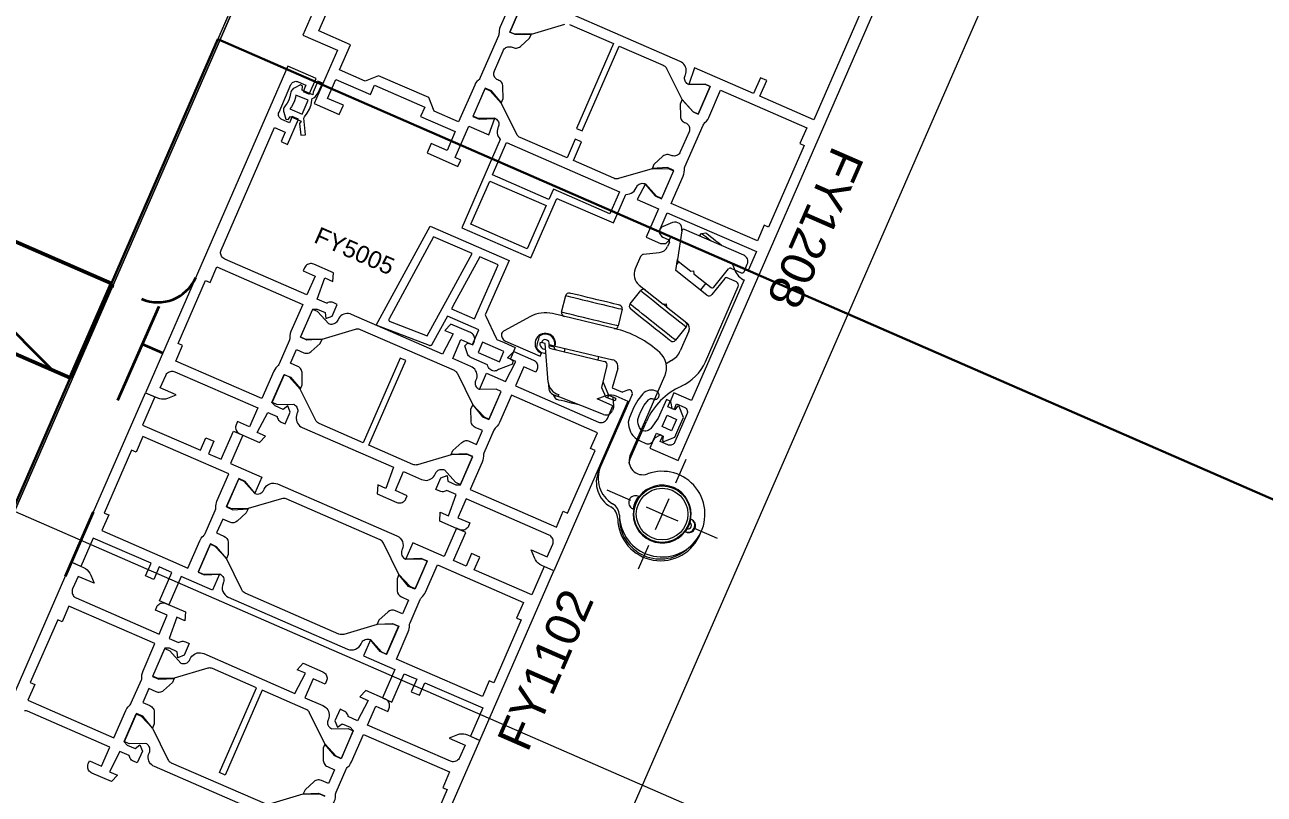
# Model space of a CAD drawing. Header units: millimetres. Extents: x -37281 to 954596, y -59787 to 956680.
# Drawn here: x 4293.9 to 4474.8, y -17724.1 to -17611.8 of the extents above; entities that cross this region are included whole.
import ezdxf

# ---------------------------------------------------------------- set-up
doc = ezdxf.new("R2010")
doc.units = ezdxf.units.MM
doc.header["$MEASUREMENT"] = 0
doc.linetypes.add('Dot & Dashed', pattern=[670.277762, 352.777767, -176.388884, 0, -141.111112])
for name, color, linetype, lineweight in [('0_Pen_No__2', 8, 'Continuous', 15), ('0_Pen_No__6', 7, 'Continuous', 35), ('0_Pen_No__7', 7, 'Continuous', 35), ('0_Pen_No__9', 7, 'Continuous', 13), ('New_A-20-M_Roof_Pen_No__93', 8, 'Continuous', 13), ('New_A-25-M_Curtain_Wall_Pen_No__90', 8, 'Continuous', 20), ('New_A-25-M_Wall_Ext_Pen_No__87', 8, 'Continuous', 20), ('New_A-25-M_Wall_Int_Pen_No__155', 5, 'Continuous', 35), ('New_ArchiCAD Windows_Pen_No__1', 7, 'Continuous', 13), ('New_ArchiCAD Windows_Pen_No__3', 7, 'Continuous', 18)]:
    doc.layers.add(name, color=color, linetype=linetype, lineweight=lineweight)
for name, color, linetype, lineweight, true_color in [('0_Pen_No__40', 7, 'Continuous', 35, 0x2a2a2a), ('New_A-25-M_Curtain_Wall_Pen_No__69', 7, 'Continuous', 20, 0x606060), ('New_A-25-M_Wall_Int_Pen_No__27', 7, 'Continuous', 50, 0x2a2a2a), ('New_ArchiCAD Windows_Pen_No__23', 7, 'Continuous', 30, 0x2a2a2a)]:
    doc.layers.add(name, color=color, linetype=linetype, lineweight=lineweight, true_color=true_color)
for name, color, linetype in [('New_A-20-M_Roof', 7, 'Continuous'), ('New_A-25-M_Curtain_Wall', 7, 'Continuous'), ('New_A-25-M_Wall_Ext', 7, 'Continuous'), ('New_A-25-M_Wall_Int', 7, 'Continuous'), ('New_ArchiCAD Windows', 7, 'Continuous')]:
    doc.layers.add(name, color=color, linetype=linetype)
doc.styles.add('GENERATED_STYLE_3', font='')
doc.styles.get('GENERATED_STYLE_3').set_extended_font_data('Arial')

# ---------------------------------------------------------------- blocks, each defined once
blk = doc.blocks.new('Wall_2_3', base_point=(10092.6, -4631.3))
at = {"layer": 'New_A-25-M_Wall_Ext_Pen_No__87', "linetype": 'Continuous', "flags": 128}
for points in [[(10000.93, -4591.33), (2142.47, -22613.27)], [(2234.14, -22653.24), (10092.6, -4631.3)]]:
    blk.add_lwpolyline(points, dxfattribs=at)
blk = doc.blocks.new('Wall_4_3', base_point=(9982.59, -4632.6))
at = {"layer": 'New_A-25-M_Wall_Ext_Pen_No__87', "linetype": 'Continuous', "flags": 128}
blk.add_lwpolyline([(2142.18, -22613.14), (4865.77, -16367.08)], dxfattribs=at)
blk = doc.blocks.new('Triple Window 19[12]_3')
at = {"layer": 'New_ArchiCAD Windows_Pen_No__1', "linetype": 'Continuous'}
blk.add_line((4466.26, -17758.64), (4292.56, -17682.89), dxfattribs=at)
blk = doc.blocks.new('Triple Window 19[13]_3')
at = {"layer": 'New_ArchiCAD Windows_Pen_No__1', "linetype": 'Continuous'}
blk.add_line((4466.26, -17758.64), (4292.56, -17682.89), dxfattribs=at)
at = {"layer": 'New_ArchiCAD Windows_Pen_No__23', "linetype": 'Continuous'}
for p, q in [((4322.08, -17613.94), (4292.1, -17682.69)), ((4496.24, -17689.89), (4322.08, -17613.94))]:
    blk.add_line(p, q, dxfattribs=at)
at = {"layer": 'New_ArchiCAD Windows_Pen_No__3', "linetype": 'Continuous'}
blk.add_line((4436.99, -17350.41), (4322.08, -17613.94), dxfattribs=at)
blk = doc.blocks.new('Wall_139_3', base_point=(10165.92, -4712.54))
at = {"layer": 'New_ArchiCAD Windows', "color": 251, "linetype": 'Continuous', "lineweight": 20, "true_color": 0x606060}
for name in ['Triple Window 19[13]_3', 'Triple Window 19[12]_3']:
    blk.add_blockref(name, (0, 0), dxfattribs=at)
blk = doc.blocks.new('Wall_146_3', base_point=(4306.54, -17649.59))
at = {"layer": 'New_A-25-M_Wall_Int_Pen_No__155', "linetype": 'Continuous'}
h = blk.add_hatch(dxfattribs=at)
h.set_pattern_fill('Grid_5x5_Diagonal_0003', color=256, style=0, pattern_type=2)
h.set_pattern_definition([(45, (0, 0), (-35.35534, 35.35534), []), (135, (0, 0), (35.35534, 35.35534), [])])
h.paths.add_polyline_path([(4306.54, -17649.59), (4129.91, -17572.57), (4137.66, -17592.31), (4300.54, -17663.34)])
at = {"layer": 'New_A-25-M_Wall_Int_Pen_No__27', "linetype": 'Continuous', "flags": 128}
for points in [[(4306.54, -17649.59), (4129.91, -17572.57)], [(4137.66, -17592.31), (4300.54, -17663.34)], [(4300.54, -17663.34), (4306.54, -17649.59)]]:
    blk.add_lwpolyline(points, dxfattribs=at)
blk = doc.blocks.new('Morph_1_3')
at = {"layer": 'New_A-20-M_Roof_Pen_No__93', "linetype": 'Continuous', "flags": 128}
blk.add_lwpolyline([(2064.53, -22792.01), (10012.82, -4564.06)], dxfattribs=at)
blk = doc.blocks.new('Beam_4_3', base_point=(10000.93, -4591.33))
at = {"layer": 'New_A-25-M_Curtain_Wall_Pen_No__69', "linetype": 'Dot & Dashed'}
blk.add_line((10000.93, -4591.33), (2142.47, -22613.27), dxfattribs=at)
at = {"layer": 'New_A-25-M_Curtain_Wall_Pen_No__90', "linetype": 'Continuous'}
blk.add_line((10000.93, -4591.33), (2142.47, -22613.27), dxfattribs=at)

msp = doc.modelspace()

# ---------------------------------------------------------------- linework, layer by layer
at = {"layer": '0_Pen_No__2', "linetype": 'Continuous', "flags": 128}
for points in [[(4343.67, -17592.27), (4334.48, -17613.35), (4339.52, -17615.55), (4336.12, -17623.34), (4339.79, -17624.94), (4340.39, -17623.57), (4338.1, -17622.57)], [(4365.02, -17608.12), (4363.28, -17612.11), (4363.18, -17612.4), (4363.12, -17612.7), (4363.11, -17613), (4363.1, -17613.15), (4363.08, -17613.3), (4363.03, -17613.44), (4360.36, -17619.54), (4360.29, -17619.68), (4360.21, -17619.8), (4360.1, -17619.9), (4359.88, -17620.12), (4359.7, -17620.36), (4359.56, -17620.63), (4357.22, -17626), (4353.65, -17624.44), (4352.87, -17622.46), (4345.54, -17619.27), (4343.56, -17620.04), (4339.81, -17618.4), (4341.41, -17614.74), (4336.82, -17612.74), (4343.02, -17598.53)], [(4387.66, -17639.27), (4400.67, -17644.94), (4399.47, -17647.69), (4397.16, -17646.68), (4397.63, -17647.89), (4398.05, -17648.54), (4398.69, -17648.99), (4398.87, -17649.07), (4391.2, -17666.67), (4388.63, -17665.55), (4388.24, -17666.46), (4388.19, -17666.6), (4388.16, -17666.75), (4388.15, -17666.9), (4388.17, -17667.05), (4388.33, -17667.83), (4388.71, -17667.87), (4389.03, -17667.14), (4390.13, -17667.62), (4390.24, -17667.68), (4390.34, -17667.75), (4390.43, -17667.84), (4390.5, -17667.95), (4390.55, -17668.06), (4390.59, -17668.18), (4390.61, -17668.3), (4390.61, -17668.43), (4390.58, -17668.55), (4390.54, -17668.67), (4388.78, -17672.7), (4388.72, -17672.82), (4388.65, -17672.92), (4388.56, -17673), (4388.46, -17673.07), (4388.34, -17673.13), (4388.22, -17673.17), (4388.1, -17673.18), (4387.97, -17673.18), (4387.85, -17673.16), (4387.73, -17673.12), (4386.63, -17672.64), (4386.95, -17671.91), (4386.66, -17671.65), (4385.99, -17672.07), (4385.86, -17672.16), (4385.75, -17672.27), (4385.66, -17672.39), (4385.59, -17672.52), (4385.11, -17673.61), (4389.24, -17675.41), (4420.82, -17603)], [(4418.32, -17604.47), (4409.07, -17625.69), (4401.18, -17622.26), (4402.18, -17619.96), (4401.26, -17619.56), (4400.27, -17621.86), (4391.65, -17618.1), (4390.79, -17620.56), (4393.21, -17620.52), (4393.94, -17620.84), (4392.18, -17624.88), (4391.45, -17624.56), (4389.83, -17622.76), (4389.55, -17623.4), (4389.58, -17625.18), (4389.6, -17625.34), (4389.64, -17625.5), (4389.71, -17625.64), (4389.8, -17625.78), (4389.91, -17625.9), (4390.04, -17626), (4390.18, -17626.08), (4390.32, -17626.14), (4390.46, -17626.21), (4390.59, -17626.31), (4390.7, -17626.42), (4390.79, -17626.55), (4390.86, -17626.69), (4390.9, -17626.84), (4390.92, -17627), (4390.92, -17627.15), (4390.89, -17627.31), (4390.84, -17627.46), (4389.56, -17630.39), (4389.49, -17630.53), (4389.39, -17630.65), (4389.28, -17630.76), (4389.15, -17630.85), (4389.01, -17630.92), (4388.86, -17630.97), (4388.71, -17630.99), (4388.55, -17630.98), (4388.39, -17630.96), (4388.25, -17630.91), (4388.1, -17630.84), (4387.95, -17630.79), (4387.79, -17630.76), (4387.62, -17630.76), (4387.46, -17630.79), (4387.31, -17630.84), (4387.16, -17630.92), (4387.03, -17631.02), (4385.72, -17632.2), (4385.44, -17632.84), (4387.85, -17632.81), (4388.59, -17633.13), (4386.83, -17637.16), (4386.09, -17636.84), (4384.48, -17635.04), (4383.26, -17637.35), (4386.37, -17638.71), (4384.57, -17642.83), (4386.68, -17643.75), (4387.45, -17643.77), (4388, -17643.23), (4388.2, -17642.78), (4386.46, -17642.02), (4387.66, -17639.27)], [(4344.94, -17620.64), (4352.27, -17623.84), (4351.67, -17625.21), (4356.71, -17627.41), (4355.52, -17630.16), (4353.22, -17629.16), (4352.62, -17630.54), (4357.12, -17632.5), (4357.52, -17631.58), (4356.69, -17631.22), (4358.69, -17626.64), (4361.62, -17627.91), (4362.48, -17625.45), (4360.06, -17625.49), (4359.33, -17625.17), (4361.09, -17621.14), (4361.82, -17621.46), (4363.44, -17623.25), (4363.72, -17622.61), (4363.69, -17620.84), (4363.67, -17620.68), (4363.63, -17620.52), (4363.57, -17620.37), (4363.47, -17620.23), (4363.36, -17620.11), (4363.23, -17620.01), (4363.09, -17619.94), (4362.95, -17619.87), (4362.81, -17619.8), (4362.68, -17619.71), (4362.57, -17619.59), (4362.48, -17619.46), (4362.42, -17619.32), (4362.37, -17619.17), (4362.35, -17619.02), (4362.35, -17618.86), (4362.38, -17618.71), (4362.43, -17618.56), (4363.71, -17615.62), (4363.78, -17615.49), (4363.88, -17615.36), (4363.99, -17615.25), (4364.12, -17615.16), (4364.26, -17615.09), (4364.41, -17615.05), (4364.57, -17615.03), (4364.72, -17615.03), (4364.88, -17615.06), (4365.03, -17615.11), (4365.17, -17615.17), (4365.32, -17615.22), (4365.48, -17615.25), (4365.65, -17615.25), (4365.81, -17615.22), (4365.96, -17615.17), (4366.11, -17615.1), (4366.24, -17615), (4367.55, -17613.81), (4367.83, -17613.17), (4365.42, -17613.21), (4364.68, -17612.89), (4366.44, -17608.85)], [(4366.44, -17608.85), (4364.68, -17612.89), (4365.42, -17613.21), (4367.83, -17613.19), (4372.71, -17611.73)], [(4373.39, -17611.77), (4379.82, -17614.58), (4374.42, -17626.95), (4375.25, -17627.31), (4380.65, -17614.94), (4387.08, -17617.74), (4387.2, -17617.81), (4387.31, -17617.89), (4387.41, -17617.98), (4387.5, -17618.09), (4387.57, -17618.21), (4389.83, -17622.78), (4391.45, -17624.56), (4392.18, -17624.88), (4393.94, -17620.84), (4393.21, -17620.52), (4390.79, -17620.56), (4390.65, -17620.49), (4390.53, -17620.39), (4390.42, -17620.28), (4390.33, -17620.15), (4390.26, -17620.01), (4390.22, -17619.86), (4390.19, -17619.7), (4390.2, -17619.55), (4390.23, -17619.39), (4390.28, -17619.25), (4390.32, -17619.15), (4390.39, -17618.93), (4390.43, -17618.7), (4390.44, -17618.46), (4390.41, -17618.23), (4390.34, -17618.01), (4390.23, -17617.79), (4390.1, -17617.6), (4389.94, -17617.43), (4389.75, -17617.29), (4389.54, -17617.18), (4372.12, -17609.58)], [(4338.1, -17622.57), (4339.3, -17619.82), (4344.34, -17622.02), (4344.94, -17620.64)], [(4379.81, -17640.75), (4381.63, -17636.58), (4381.91, -17636.54), (4382.17, -17636.49), (4382.41, -17636.4), (4382.64, -17636.26), (4382.83, -17636.09), (4383, -17635.88), (4383.12, -17635.65), (4383.16, -17635.56), (4383.24, -17635.42), (4383.33, -17635.3), (4383.44, -17635.19), (4383.57, -17635.1), (4383.71, -17635.03), (4383.86, -17634.98), (4384.02, -17634.96), (4384.18, -17634.97), (4384.33, -17634.99), (4384.48, -17635.04), (4384.46, -17635.09), (4385.89, -17636.81), (4386.81, -17637.21), (4388.61, -17633.08), (4387.69, -17632.68), (4385.46, -17632.8), (4385.44, -17632.84), (4380.56, -17634.28), (4380.43, -17634.31), (4380.29, -17634.32), (4380.15, -17634.31), (4380.01, -17634.29), (4379.88, -17634.24), (4373.96, -17631.66), (4375.15, -17628.91), (4374.24, -17628.51), (4373.04, -17631.26), (4366.2, -17628.27), (4366.07, -17628.21), (4365.96, -17628.13), (4365.86, -17628.03), (4365.77, -17627.92), (4365.7, -17627.8), (4363.44, -17623.25), (4363.46, -17623.21), (4362.02, -17621.49), (4361.11, -17621.09), (4359.31, -17625.22), (4360.23, -17625.61), (4362.46, -17625.5), (4362.48, -17625.45), (4362.62, -17625.53), (4362.74, -17625.62), (4362.85, -17625.73), (4362.94, -17625.86), (4363.01, -17626), (4363.06, -17626.15), (4363.08, -17626.31), (4363.07, -17626.47), (4363.05, -17626.62), (4363, -17626.77), (4362.96, -17626.86), (4362.87, -17627.11), (4362.83, -17627.37), (4362.84, -17627.63), (4362.89, -17627.88), (4362.99, -17628.13), (4363.12, -17628.35), (4363.3, -17628.58), (4357.68, -17641.47), (4367.76, -17645.86), (4371.56, -17637.16)], [(4370.4, -17637.31), (4362.15, -17633.71), (4364.19, -17629.03), (4380.69, -17636.23), (4379.29, -17639.44), (4371.04, -17635.84)], [(4371.04, -17635.84), (4370.4, -17637.31)], [(4371.56, -17637.16), (4379.81, -17640.75)], [(4389.34, -17670.67), (4390.01, -17669.14), (4389.39, -17667.54), (4389.16, -17667.51), (4388.76, -17668), (4387.75, -17667.56)], [(4350.29, -17706.98), (4351.11, -17707.33), (4350.31, -17709.16), (4351.5, -17709.68), (4352.3, -17707.85), (4360.73, -17711.53), (4358.93, -17715.65), (4360.3, -17716.25), (4371.1, -17691.5), (4369.72, -17690.9), (4367.92, -17695.03), (4359.49, -17691.35), (4360.29, -17689.52), (4359.1, -17689), (4358.3, -17690.83), (4356.46, -17690.03), (4358.26, -17685.91), (4356.89, -17685.31), (4355.09, -17689.43), (4350.51, -17687.43), (4349.49, -17689.77), (4351.72, -17689.65)], [(4279.94, -17737.94), (4300.72, -17690.27), (4302.46, -17691.03), (4302.74, -17691.18), (4302.99, -17691.37), (4303.21, -17691.59), (4303.39, -17691.85), (4303.52, -17692.13), (4304, -17693.33), (4301.68, -17692.33), (4300.88, -17694.16), (4300.83, -17694.31), (4300.8, -17694.46), (4300.8, -17694.62), (4300.82, -17694.77), (4300.87, -17694.92), (4300.94, -17695.06), (4301.03, -17695.19), (4301.14, -17695.31), (4301.26, -17695.4), (4301.4, -17695.47), (4313.5, -17700.75), (4314.7, -17698), (4312.96, -17697.24), (4313.16, -17696.78), (4313.23, -17696.64), (4313.32, -17696.52), (4313.44, -17696.41), (4313.57, -17696.32), (4313.71, -17696.25), (4313.86, -17696.21), (4314.01, -17696.18), (4314.17, -17696.19), (4314.32, -17696.21), (4314.47, -17696.27), (4317.36, -17697.52), (4317.28, -17698.8), (4316.08, -17698.28), (4314.97, -17701.39), (4316.33, -17701.98), (4316.42, -17701.94), (4316.56, -17701.87), (4316.72, -17701.82), (4316.87, -17701.8), (4317.03, -17701.8), (4317.18, -17701.83), (4317.33, -17701.88), (4317.91, -17702.13), (4317.18, -17703.83), (4316.25, -17704.19), (4316.16, -17703.33), (4315, -17702.82), (4314.35, -17702.81), (4312.55, -17706.94), (4313.46, -17707.34), (4315.7, -17707.22), (4315.44, -17707.81), (4314.12, -17709), (4313.99, -17709.1), (4313.85, -17709.18), (4313.69, -17709.23), (4313.53, -17709.25), (4313.37, -17709.25), (4313.2, -17709.23), (4313.05, -17709.17), (4311.99, -17708.71), (4311.11, -17710.73), (4312.17, -17711.19), (4312.31, -17711.27), (4312.44, -17711.37), (4312.56, -17711.49), (4312.65, -17711.62), (4312.71, -17711.77), (4312.76, -17711.93), (4312.77, -17712.09), (4312.8, -17713.86), (4312.54, -17714.46), (4311.11, -17712.74), (4310.19, -17712.34), (4308.39, -17716.47), (4308.84, -17716.94), (4310, -17717.44), (4310.7, -17716.93), (4311.06, -17717.85), (4310.32, -17719.55), (4309.74, -17719.29), (4309.6, -17719.22), (4309.47, -17719.12), (4309.37, -17719.01), (4309.28, -17718.88), (4309.21, -17718.74), (4309.16, -17718.59), (4309.13, -17718.48), (4307.77, -17717.89), (4306.25, -17720.83), (4307.45, -17721.35), (4306.57, -17722.27), (4303.68, -17721.02), (4303.54, -17720.94), (4303.42, -17720.85), (4303.31, -17720.73), (4303.22, -17720.61), (4303.15, -17720.46), (4303.1, -17720.31), (4303.08, -17720.16), (4303.08, -17720), (4303.11, -17719.85), (4303.16, -17719.7), (4303.36, -17719.24), (4305.1, -17720), (4306.3, -17717.25), (4294.3, -17712.01), (4294.15, -17711.96), (4293.99, -17711.94), (4293.84, -17711.93)], [(4349.51, -17741), (4360.3, -17716.25), (4358.57, -17715.49), (4358.27, -17715.39), (4357.96, -17715.34), (4357.65, -17715.33), (4357.34, -17715.37), (4357.04, -17715.47), (4355.83, -17715.94), (4358.15, -17716.95), (4357.35, -17718.78), (4357.27, -17718.92), (4357.18, -17719.04), (4357.07, -17719.15), (4356.94, -17719.24), (4356.8, -17719.31), (4356.65, -17719.36), (4356.49, -17719.38), (4356.33, -17719.38), (4356.18, -17719.35), (4356.03, -17719.3), (4343.93, -17714.02), (4345.13, -17711.27), (4346.87, -17712.03), (4347.07, -17711.57), (4347.12, -17711.42), (4347.15, -17711.27), (4347.15, -17711.11), (4347.13, -17710.96), (4347.09, -17710.81), (4347.02, -17710.67), (4346.93, -17710.54), (4346.82, -17710.42), (4346.69, -17710.33), (4346.55, -17710.26), (4343.67, -17709), (4342.79, -17709.92), (4343.99, -17710.44), (4342.46, -17713.38), (4341.1, -17712.79), (4341.07, -17712.68), (4341.03, -17712.53), (4340.96, -17712.39), (4340.87, -17712.26), (4340.76, -17712.15), (4340.63, -17712.05), (4340.5, -17711.98), (4339.91, -17711.72), (4339.17, -17713.42), (4339.54, -17714.34), (4340.23, -17713.83), (4341.39, -17714.33), (4341.84, -17714.8), (4340.05, -17718.93), (4339.13, -17718.53), (4337.7, -17716.81), (4337.44, -17717.41), (4337.46, -17719.18), (4337.48, -17719.34), (4337.52, -17719.5), (4337.59, -17719.65), (4337.68, -17719.78), (4337.79, -17719.9), (4337.92, -17720), (4338.06, -17720.08), (4339.12, -17720.54), (4338.24, -17722.56), (4337.18, -17722.1), (4337.03, -17722.04), (4336.87, -17722.02), (4336.71, -17722.02), (4336.54, -17722.04), (4336.39, -17722.1), (4336.25, -17722.17), (4336.12, -17722.27), (4334.8, -17723.46), (4334.54, -17724.05), (4336.77, -17723.94), (4337.69, -17724.34)], [(4326.1, -17725.88), (4312.81, -17720.09), (4312.6, -17719.98), (4312.42, -17719.84), (4312.25, -17719.67), (4312.12, -17719.47), (4312.02, -17719.26), (4311.95, -17719.04), (4311.91, -17718.8), (4311.92, -17718.57), (4311.96, -17718.34), (4312.04, -17718.11), (4312.08, -17718.02), (4312.13, -17717.87), (4312.16, -17717.72), (4312.16, -17717.56), (4312.14, -17717.41), (4312.09, -17717.26), (4312.02, -17717.12), (4311.93, -17716.99), (4311.82, -17716.87), (4311.7, -17716.78), (4311.56, -17716.71), (4309.14, -17716.74), (4308.41, -17716.42), (4310.17, -17712.39), (4310.9, -17712.71), (4312.53, -17714.49), (4314.78, -17719.06), (4314.85, -17719.18), (4314.94, -17719.29), (4315.04, -17719.38), (4315.15, -17719.46), (4315.28, -17719.53), (4328.96, -17725.49)], [(4329.65, -17725.54), (4334.53, -17724.08), (4336.93, -17724.06), (4337.67, -17724.38)]]:
    msp.add_lwpolyline(points, dxfattribs=at)
for points in [[(4335.08, -17651.25), (4323.07, -17646.02), (4322.94, -17645.94), (4322.81, -17645.85), (4322.7, -17645.73), (4322.61, -17645.61), (4322.54, -17645.46), (4322.5, -17645.31), (4322.48, -17645.16), (4322.48, -17645), (4322.51, -17644.85), (4322.56, -17644.7), (4330.35, -17626.83), (4331.91, -17627.5), (4331.31, -17628.88), (4332.23, -17629.28), (4333.83, -17625.61), (4332.91, -17625.21), (4332.51, -17626.13), (4331.41, -17625.65), (4331.3, -17625.59), (4331.2, -17625.52), (4331.11, -17625.42), (4331.04, -17625.32), (4330.98, -17625.21), (4330.95, -17625.09), (4330.93, -17624.96), (4330.93, -17624.84), (4330.95, -17624.72), (4331, -17624.6), (4332.75, -17620.56), (4332.81, -17620.45), (4332.89, -17620.35), (4332.98, -17620.27), (4333.08, -17620.19), (4333.2, -17620.14), (4333.32, -17620.1), (4333.44, -17620.08), (4333.57, -17620.09), (4333.69, -17620.11), (4333.81, -17620.15), (4334.91, -17620.63), (4334.51, -17621.55), (4335.42, -17621.95), (4336.42, -17619.65), (4332.3, -17617.86), (4311.51, -17665.52), (4313.25, -17666.28), (4313.55, -17666.38), (4313.86, -17666.44), (4314.17, -17666.44), (4314.48, -17666.4), (4314.78, -17666.31), (4315.99, -17665.83), (4313.67, -17664.83), (4314.47, -17662.99), (4314.55, -17662.85), (4314.64, -17662.73), (4314.75, -17662.62), (4314.88, -17662.53), (4315.02, -17662.46), (4315.17, -17662.42), (4315.33, -17662.39), (4315.49, -17662.4), (4315.64, -17662.42), (4315.79, -17662.48), (4327.89, -17667.75), (4326.69, -17670.5), (4324.95, -17669.74), (4324.75, -17670.2), (4324.7, -17670.35), (4324.67, -17670.5), (4324.67, -17670.66), (4324.69, -17670.82), (4324.73, -17670.97), (4324.8, -17671.11), (4324.89, -17671.24), (4325, -17671.35), (4325.13, -17671.44), (4325.26, -17671.52), (4328.15, -17672.78), (4329.03, -17671.85), (4327.83, -17671.33), (4329.35, -17668.39), (4330.71, -17668.98), (4330.75, -17669.09), (4330.79, -17669.24), (4330.86, -17669.38), (4330.95, -17669.51), (4331.06, -17669.63), (4331.18, -17669.72), (4331.32, -17669.8), (4331.9, -17670.05), (4332.64, -17668.35), (4332.28, -17667.43), (4331.59, -17667.95), (4330.42, -17667.44), (4329.97, -17666.97), (4331.77, -17662.85), (4332.69, -17663.25), (4334.12, -17664.96), (4334.38, -17664.37), (4334.36, -17662.59), (4334.34, -17662.43), (4334.3, -17662.27), (4334.23, -17662.12), (4334.14, -17661.99), (4334.03, -17661.87), (4333.9, -17661.77), (4333.76, -17661.69), (4332.7, -17661.23), (4333.57, -17659.21), (4334.63, -17659.68), (4334.79, -17659.73), (4334.95, -17659.75), (4335.11, -17659.76), (4335.27, -17659.73), (4335.43, -17659.68), (4335.57, -17659.6), (4335.7, -17659.5), (4337.02, -17658.32), (4337.28, -17657.72), (4335.05, -17657.84), (4334.13, -17657.44), (4335.93, -17653.31), (4336.58, -17653.32), (4337.74, -17653.83), (4337.84, -17654.69), (4338.76, -17654.33), (4339.5, -17652.63), (4338.92, -17652.38), (4338.77, -17652.33), (4338.61, -17652.3), (4338.46, -17652.3), (4338.3, -17652.32), (4338.15, -17652.37), (4338.01, -17652.44), (4337.91, -17652.48), (4336.55, -17651.89), (4337.67, -17648.78), (4338.86, -17649.3), (4338.94, -17648.03), (4336.06, -17646.77), (4335.91, -17646.72), (4335.75, -17646.69), (4335.6, -17646.69), (4335.44, -17646.71), (4335.29, -17646.75), (4335.15, -17646.82), (4335.02, -17646.91), (4334.91, -17647.02), (4334.81, -17647.15), (4334.74, -17647.28), (4334.54, -17647.74), (4336.28, -17648.5)], [(4388.25, -17637.89), (4389.99, -17633.9), (4390.09, -17633.62), (4390.15, -17633.32), (4390.16, -17633.01), (4390.17, -17632.86), (4390.2, -17632.72), (4390.25, -17632.58), (4392.91, -17626.47), (4392.98, -17626.34), (4393.07, -17626.22), (4393.17, -17626.11), (4393.39, -17625.9), (4393.57, -17625.65), (4393.71, -17625.38), (4395.45, -17621.39), (4408.01, -17626.87), (4407.01, -17629.16), (4407.65, -17629.44), (4402.45, -17641.36), (4401.81, -17641.08), (4400.81, -17643.37)], [(4370, -17638.22), (4367.24, -17644.55), (4358.99, -17640.95), (4361.75, -17634.63)], [(4334.48, -17652.63), (4332.74, -17656.61), (4332.64, -17656.9), (4332.59, -17657.2), (4332.57, -17657.51), (4332.57, -17657.66), (4332.54, -17657.8), (4332.49, -17657.94), (4331.03, -17661.3), (4330.96, -17661.43), (4330.87, -17661.55), (4330.77, -17661.66), (4330.55, -17661.87), (4330.37, -17662.12), (4330.23, -17662.39), (4328.49, -17666.38), (4315.93, -17660.9), (4316.93, -17658.61), (4316.29, -17658.33), (4320.28, -17649.16), (4320.93, -17649.44), (4321.92, -17647.15)], [(4355.21, -17656.43), (4356.4, -17656.95), (4354.88, -17659.89), (4341.59, -17654.09), (4341.37, -17654.01), (4341.14, -17653.97), (4340.9, -17653.97), (4340.67, -17654), (4340.44, -17654.07), (4340.23, -17654.17), (4340.04, -17654.31), (4339.87, -17654.47), (4339.73, -17654.66), (4339.62, -17654.87), (4339.58, -17654.96), (4339.5, -17655.1), (4339.41, -17655.22), (4339.29, -17655.33), (4339.17, -17655.42), (4339.02, -17655.49), (4338.87, -17655.53), (4338.72, -17655.56), (4338.56, -17655.55), (4338.41, -17655.53), (4338.26, -17655.47), (4336.64, -17653.68), (4335.91, -17653.36), (4334.15, -17657.39), (4334.88, -17657.71), (4337.29, -17657.69), (4342.17, -17656.24), (4342.31, -17656.21), (4342.45, -17656.2), (4342.59, -17656.2), (4342.73, -17656.23), (4342.86, -17656.28), (4356.54, -17662.25), (4356.67, -17662.31), (4356.78, -17662.39), (4356.88, -17662.49), (4356.97, -17662.6), (4357.04, -17662.72), (4359.29, -17667.29), (4360.92, -17669.06), (4361.65, -17669.38), (4363.41, -17665.35), (4362.68, -17665.03), (4360.26, -17665.07), (4360.12, -17664.99), (4360, -17664.9), (4359.89, -17664.79), (4359.8, -17664.66), (4359.73, -17664.52), (4359.68, -17664.37), (4359.66, -17664.21), (4359.66, -17664.05), (4359.69, -17663.9), (4359.74, -17663.75), (4359.78, -17663.66), (4359.86, -17663.44), (4359.9, -17663.2), (4359.9, -17662.97), (4359.87, -17662.74), (4359.8, -17662.51), (4359.7, -17662.3), (4359.57, -17662.11), (4359.4, -17661.94), (4359.21, -17661.79), (4359.01, -17661.68), (4356.35, -17660.53), (4357.55, -17657.78), (4359.29, -17658.53), (4359.49, -17658.08), (4359.54, -17657.93), (4359.57, -17657.77), (4359.57, -17657.62), (4359.55, -17657.46), (4359.5, -17657.31), (4359.43, -17657.17), (4359.34, -17657.04), (4359.24, -17656.93), (4359.11, -17656.83), (4358.97, -17656.76), (4356.09, -17655.5)], [(4365.51, -17664.52), (4377.61, -17669.8), (4377.76, -17669.85), (4377.92, -17669.88), (4378.07, -17669.88), (4378.23, -17669.86), (4378.38, -17669.81), (4378.52, -17669.74), (4378.65, -17669.65), (4378.76, -17669.54), (4378.86, -17669.42), (4378.93, -17669.28), (4379.73, -17667.45), (4377.42, -17666.44), (4378.62, -17665.97), (4378.92, -17665.88), (4379.23, -17665.83), (4379.54, -17665.84), (4379.85, -17665.89), (4380.15, -17665.99), (4381.89, -17666.75), (4371.1, -17691.5), (4369.36, -17690.74), (4369.08, -17690.6), (4368.83, -17690.41), (4368.61, -17690.18), (4368.43, -17689.92), (4368.3, -17689.64), (4367.82, -17688.44), (4370.14, -17689.45), (4370.94, -17687.61), (4370.99, -17687.47), (4371.02, -17687.31), (4371.02, -17687.15), (4371, -17687), (4370.95, -17686.85), (4370.88, -17686.71), (4370.79, -17686.58), (4370.68, -17686.47), (4370.56, -17686.37), (4370.42, -17686.3), (4358.32, -17681.02), (4357.12, -17683.77), (4358.86, -17684.53), (4358.66, -17684.99), (4358.59, -17685.13), (4358.49, -17685.25), (4358.38, -17685.36), (4358.25, -17685.45), (4358.11, -17685.52), (4357.96, -17685.57), (4357.81, -17685.59), (4357.65, -17685.59), (4357.49, -17685.56), (4357.35, -17685.51), (4354.46, -17684.25), (4354.54, -17682.97), (4355.74, -17683.5), (4356.85, -17680.38), (4355.49, -17679.79), (4355.4, -17679.84), (4355.25, -17679.91), (4355.1, -17679.95), (4354.95, -17679.98), (4354.79, -17679.97), (4354.63, -17679.95), (4354.49, -17679.89), (4353.9, -17679.64), (4354.64, -17677.95), (4355.56, -17677.58), (4355.66, -17678.44), (4356.82, -17678.95), (4357.47, -17678.96), (4359.27, -17674.84), (4358.36, -17674.44), (4356.12, -17674.55), (4356.38, -17673.96), (4357.7, -17672.77), (4357.83, -17672.67), (4357.97, -17672.6), (4358.13, -17672.54), (4358.29, -17672.52), (4358.45, -17672.52), (4358.61, -17672.55), (4358.77, -17672.6), (4359.83, -17673.06), (4360.71, -17671.04), (4359.65, -17670.58), (4359.5, -17670.5), (4359.37, -17670.41), (4359.26, -17670.29), (4359.17, -17670.15), (4359.11, -17670), (4359.06, -17669.84), (4359.05, -17669.68), (4359.02, -17667.91), (4359.28, -17667.31), (4360.71, -17669.03), (4361.63, -17669.43), (4363.41, -17665.35), (4362.68, -17665.03), (4360.26, -17665.07), (4361.3, -17662.68), (4364.05, -17663.88), (4365.57, -17660.95), (4364.37, -17660.42), (4365.25, -17659.5), (4368.14, -17660.76), (4368.28, -17660.83), (4368.4, -17660.93), (4368.51, -17661.04), (4368.6, -17661.17), (4368.67, -17661.31), (4368.72, -17661.46), (4368.74, -17661.61), (4368.73, -17661.77), (4368.71, -17661.93), (4368.66, -17662.07), (4368.46, -17662.53), (4366.71, -17661.77)], [(4345.4, -17678.99), (4345.32, -17680.26), (4348.21, -17681.52), (4348.36, -17681.57), (4348.51, -17681.6), (4348.67, -17681.6), (4348.82, -17681.58), (4348.97, -17681.54), (4349.11, -17681.47), (4349.24, -17681.38), (4349.36, -17681.27), (4349.45, -17681.14), (4349.52, -17681), (4349.72, -17680.55), (4347.98, -17679.79), (4349.18, -17677.04), (4351.81, -17678.18), (4352.03, -17678.26), (4352.27, -17678.3), (4352.5, -17678.31), (4352.73, -17678.27), (4352.96, -17678.21), (4353.17, -17678.1), (4353.36, -17677.97), (4353.53, -17677.8), (4353.68, -17677.62), (4353.79, -17677.41), (4353.83, -17677.32), (4353.9, -17677.18), (4354, -17677.05), (4354.11, -17676.94), (4354.24, -17676.85), (4354.38, -17676.79), (4354.53, -17676.74), (4354.68, -17676.72), (4354.84, -17676.72), (4354.99, -17676.75), (4355.14, -17676.8), (4356.76, -17678.6), (4357.49, -17678.92), (4359.25, -17674.88), (4358.52, -17674.56), (4356.11, -17674.58), (4351.23, -17676.04), (4351.09, -17676.07), (4350.95, -17676.08), (4350.81, -17676.07), (4350.68, -17676.04), (4350.55, -17676), (4344.12, -17673.19), (4349.51, -17660.82), (4348.69, -17660.46), (4343.29, -17672.83), (4336.86, -17670.03), (4336.74, -17669.96), (4336.62, -17669.88), (4336.52, -17669.79), (4336.44, -17669.68), (4336.37, -17669.56), (4334.11, -17664.99), (4332.49, -17663.21), (4331.75, -17662.89), (4329.99, -17666.92), (4330.73, -17667.24), (4333.14, -17667.21), (4333.28, -17667.28), (4333.41, -17667.38), (4333.52, -17667.49), (4333.61, -17667.62), (4333.67, -17667.76), (4333.72, -17667.91), (4333.74, -17668.06), (4333.74, -17668.22), (4333.71, -17668.38), (4333.66, -17668.52), (4333.62, -17668.62), (4333.54, -17668.84), (4333.5, -17669.07), (4333.5, -17669.3), (4333.53, -17669.54), (4333.6, -17669.76), (4333.7, -17669.97), (4333.84, -17670.17), (4334, -17670.34), (4334.19, -17670.48), (4334.4, -17670.59), (4347.71, -17676.4), (4346.6, -17679.51)], [(4364.92, -17665.9), (4363.18, -17669.88), (4363.03, -17670.15), (4362.85, -17670.4), (4362.64, -17670.62), (4362.53, -17670.72), (4362.44, -17670.84), (4362.37, -17670.97), (4360.91, -17674.33), (4360.86, -17674.47), (4360.83, -17674.62), (4360.83, -17674.77), (4360.82, -17675.07), (4360.76, -17675.37), (4360.66, -17675.66), (4358.92, -17679.65), (4371.48, -17685.12), (4372.48, -17682.83), (4373.12, -17683.11), (4377.12, -17673.94), (4376.47, -17673.66), (4377.47, -17671.37)], [(4306.9, -17715.88), (4308.64, -17711.89), (4308.78, -17711.62), (4308.97, -17711.37), (4309.18, -17711.16), (4309.29, -17711.05), (4309.37, -17710.93), (4309.44, -17710.8), (4310.91, -17707.44), (4310.96, -17707.3), (4310.98, -17707.16), (4310.99, -17707.01), (4311, -17706.7), (4311.06, -17706.4), (4311.16, -17706.11), (4312.9, -17702.13), (4300.34, -17696.65), (4299.34, -17698.94), (4298.7, -17698.66), (4294.7, -17707.83), (4295.34, -17708.11), (4294.35, -17710.4)], [(4333.65, -17705.94), (4334.53, -17705.01), (4337.42, -17706.27), (4337.55, -17706.34), (4337.68, -17706.44), (4337.79, -17706.55), (4337.88, -17706.68), (4337.95, -17706.82), (4337.99, -17706.97), (4338.01, -17707.13), (4338.01, -17707.28), (4337.98, -17707.44), (4337.93, -17707.59), (4337.73, -17708.05), (4335.99, -17707.29), (4334.79, -17710.04), (4337.42, -17711.18), (4337.63, -17711.29), (4337.82, -17711.44), (4337.98, -17711.61), (4338.12, -17711.8), (4338.22, -17712.01), (4338.29, -17712.23), (4338.32, -17712.47), (4338.32, -17712.7), (4338.28, -17712.94), (4338.2, -17713.16), (4338.16, -17713.25), (4338.11, -17713.4), (4338.08, -17713.55), (4338.08, -17713.71), (4338.1, -17713.86), (4338.14, -17714.01), (4338.21, -17714.16), (4338.3, -17714.28), (4338.41, -17714.4), (4338.54, -17714.49), (4338.68, -17714.57), (4341.09, -17714.53), (4341.82, -17714.85), (4340.07, -17718.88), (4339.33, -17718.56), (4337.71, -17716.78), (4335.45, -17712.22), (4335.38, -17712.1), (4335.3, -17711.99), (4335.2, -17711.89), (4335.08, -17711.81), (4334.96, -17711.74), (4328.53, -17708.94), (4323.13, -17721.32), (4322.31, -17720.96), (4327.7, -17708.58), (4321.27, -17705.78), (4321.14, -17705.73), (4321, -17705.7), (4320.87, -17705.69), (4320.73, -17705.7), (4320.59, -17705.73), (4315.71, -17707.19), (4313.3, -17707.21), (4312.57, -17706.89), (4314.33, -17702.86), (4315.06, -17703.18), (4316.68, -17704.97), (4316.82, -17705.02), (4316.98, -17705.05), (4317.14, -17705.05), (4317.29, -17705.03), (4317.44, -17704.99), (4317.58, -17704.92), (4317.71, -17704.83), (4317.82, -17704.72), (4317.92, -17704.59), (4317.99, -17704.46), (4318.03, -17704.36), (4318.14, -17704.16), (4318.28, -17703.97), (4318.45, -17703.81), (4318.65, -17703.67), (4318.86, -17703.57), (4319.08, -17703.5), (4319.32, -17703.47), (4319.55, -17703.47), (4319.78, -17703.51), (4320.01, -17703.59), (4333.33, -17709.4), (4334.85, -17706.46)], [(4337.34, -17729.15), (4339.07, -17725.16), (4339.18, -17724.87), (4339.23, -17724.57), (4339.24, -17724.26), (4339.25, -17724.12), (4339.28, -17723.97), (4339.33, -17723.83), (4340.79, -17720.47), (4340.86, -17720.34), (4340.95, -17720.22), (4341.05, -17720.12), (4341.27, -17719.9), (4341.45, -17719.65), (4341.59, -17719.38), (4343.33, -17715.4), (4355.89, -17720.87), (4354.89, -17723.16), (4355.53, -17723.44), (4351.53, -17732.61), (4350.89, -17732.33), (4349.89, -17734.62)]]:
    msp.add_lwpolyline(points, close=True, dxfattribs=at)
for points in [[(4314.59, -17691.41), (4313.52, -17690.94), (4312.72, -17692.77), (4311.53, -17692.25), (4312.33, -17690.42), (4303.9, -17686.75), (4302.1, -17690.87), (4300.72, -17690.27), (4311.51, -17665.52), (4312.89, -17666.12), (4311.09, -17670.25), (4319.52, -17673.92), (4320.32, -17672.09), (4321.51, -17672.61), (4320.71, -17674.44), (4322.55, -17675.24), (4324.35, -17671.12), (4325.72, -17671.72), (4323.92, -17675.84), (4328.51, -17677.84), (4327.49, -17680.18), (4326.05, -17678.46), (4325.14, -17678.06), (4323.34, -17682.19), (4324.26, -17682.59), (4326.49, -17682.47), (4326.23, -17683.06), (4324.91, -17684.25, -0.294108), (4323.84, -17684.42), (4322.78, -17683.96), (4321.9, -17685.98), (4322.96, -17686.44, -0.294108), (4323.56, -17687.34), (4323.59, -17689.11), (4323.33, -17689.71), (4321.9, -17687.99), (4320.98, -17687.59), (4319.18, -17691.72), (4320.1, -17692.12), (4322.33, -17692), (4321.31, -17694.34), (4316.73, -17692.34), (4314.93, -17696.47), (4313.56, -17695.87), (4315.35, -17691.74)], [(4315.15, -17690.02), (4317.7, -17691.13), (4319.43, -17687.14, -0.112281), (4319.97, -17686.41, 0.112281), (4320.24, -17686.05), (4321.7, -17682.69, 0.112281), (4321.78, -17682.26, -0.112281), (4321.95, -17681.36), (4323.69, -17677.38), (4311.13, -17671.9), (4310.13, -17674.19), (4309.49, -17673.91), (4305.49, -17683.08), (4306.14, -17683.36), (4305.14, -17685.65)], [(4348.95, -17688.5, 0.414214), (4349.47, -17689.82), (4351.88, -17689.78), (4352.62, -17690.1), (4350.86, -17694.13), (4350.12, -17693.81), (4348.5, -17692.03), (4346.25, -17687.47, 0.176327), (4345.75, -17687), (4332.06, -17681.03, 0.176327), (4331.38, -17680.99), (4326.5, -17682.44), (4324.09, -17682.46), (4323.36, -17682.14), (4325.12, -17678.11), (4325.85, -17678.43), (4327.47, -17680.22, 0.414214), (4328.78, -17679.71), (4328.82, -17679.61, -0.414214), (4330.8, -17678.84), (4348.21, -17686.43, -0.414214), (4348.99, -17688.41)], [(4343.03, -17702.07, -0.414214), (4344.35, -17701.55), (4345.97, -17703.35), (4346.7, -17703.67), (4348.46, -17699.63), (4347.73, -17699.31), (4345.32, -17699.33), (4340.44, -17700.79, -0.176327), (4339.75, -17700.74), (4326.07, -17694.78, -0.176327), (4325.57, -17694.31), (4323.32, -17689.74), (4321.69, -17687.96), (4320.96, -17687.64), (4319.2, -17691.67), (4319.94, -17691.99), (4322.35, -17691.96, -0.414214), (4322.87, -17693.27), (4322.83, -17693.36, 0.414214), (4323.6, -17695.34), (4341.02, -17702.93, 0.414214), (4342.99, -17702.16)], [(4350.84, -17705.58), (4348.13, -17704.4), (4349.87, -17700.41, 0.112281), (4350.04, -17699.52, -0.112281), (4350.12, -17699.08), (4351.58, -17695.72, -0.112281), (4351.85, -17695.37, 0.112281), (4352.38, -17694.63), (4354.12, -17690.65), (4366.68, -17696.12), (4365.68, -17698.41), (4366.32, -17698.69), (4362.33, -17707.86), (4361.69, -17707.58), (4360.69, -17709.87)]]:
    msp.add_lwpolyline(points, format="xyb", close=True, dxfattribs=at)
msp.add_lwpolyline([(4351.72, -17689.65), (4352.64, -17690.05), (4350.84, -17694.18), (4349.92, -17693.78), (4348.49, -17692.06), (4348.23, -17692.66), (4348.26, -17694.43, 0.294108), (4348.86, -17695.33), (4349.92, -17695.79), (4349.04, -17697.81), (4347.98, -17697.35, 0.294108), (4346.91, -17697.52), (4345.59, -17698.71), (4345.33, -17699.3), (4347.56, -17699.19), (4348.48, -17699.59), (4346.68, -17703.71), (4345.76, -17703.31), (4344.33, -17701.6), (4343.31, -17703.93), (4347.9, -17705.93), (4346.1, -17710.06), (4347.47, -17710.66), (4349.27, -17706.53), (4350.29, -17706.98)], format="xyb", dxfattribs=at)
at = {"layer": '0_Pen_No__40', "linetype": 'Continuous'}
for p, q in [((4313.44, -17652.92), (4307.45, -17666.67)), ((4314.04, -17659.73), (4311.04, -17658.42)), ((4302.73, -17685.67), (4303.93, -17682.92)), ((4299.83, -17692.31), (4302.73, -17685.67))]:
    msp.add_line(p, q, dxfattribs=at)
msp.add_arc((4313.34, -17646.33), 6, 246.4404, 336.4404, dxfattribs=at)
at = {"layer": '0_Pen_No__6', "linetype": 'Continuous'}
msp.add_line((4306.88, -17650.06), (4306.42, -17649.86), dxfattribs=at)
at = {"layer": '0_Pen_No__9', "linetype": 'Continuous'}
for p, q in [((4388.45, -17640.7), (4387.06, -17641.25)), ((4389.79, -17641.92), (4389.16, -17646.07)), ((4389.79, -17641.92), (4389.81, -17641.78)), ((4398.83, -17645.45), (4390.2, -17641.69)), ((4387.03, -17642.82), (4387.81, -17643.16)), ((4387.97, -17643.55), (4387.69, -17644.19)), ((4392.39, -17642.64), (4392.68, -17642.27)), ((4392.68, -17642.27), (4393.29, -17642.2)), ((4383.78, -17645.64), (4383, -17647.45)), ((4386.48, -17645.09), (4384.19, -17645.34)), ((4388.92, -17647.68), (4389.16, -17646.07)), ((4389.05, -17646.83), (4389.37, -17646.43)), ((4389.27, -17646.35), (4391.09, -17647.8)), ((4394.48, -17650.12), (4396.61, -17647.45)), ((4396.96, -17647.36), (4398.47, -17648.02)), ((4398.87, -17647.87), (4399.35, -17646.77)), ((4393.46, -17651.29), (4388.92, -17647.68)), ((4391.09, -17647.8), (4391.51, -17647.75)), ((4391.51, -17647.75), (4391.56, -17648.17)), ((4391.56, -17648.17), (4394.06, -17650.17)), ((4396.05, -17648.84), (4394.16, -17651.21)), ((4397.77, -17649.35), (4396.4, -17648.76)), ((4382.23, -17652.57), (4383.79, -17650.62)), ((4383.58, -17649.81), (4387.09, -17652.61)), ((4393.28, -17649.54), (4392.5, -17650.53)), ((4393.23, -17661.01), (4398.03, -17650.01)), ((4372.25, -17653.79), (4372.84, -17651.36)), ((4387.09, -17652.61), (4387.52, -17652.57)), ((4387.56, -17652.99), (4387.09, -17652.61)), ((4387.52, -17652.57), (4387.56, -17652.99)), ((4367.72, -17654.4), (4363.86, -17656.49)), ((4379.98, -17656.17), (4370.92, -17653.98)), ((4381.1, -17653.35), (4380.51, -17655.78)), ((4387.56, -17652.99), (4390.53, -17655.35)), ((4390.44, -17655.92), (4388.88, -17657.87)), ((4390.82, -17656.53), (4389.56, -17659.41)), ((4364.05, -17658), (4369.13, -17660.21)), ((4369.09, -17658.17), (4369.29, -17658.22)), ((4369.86, -17658.36), (4369.29, -17658.22)), ((4369.13, -17660.21), (4369.31, -17659.75)), ((4370.3, -17663.97), (4369.86, -17658.36)), ((4370.43, -17658.49), (4370.39, -17658.69)), ((4371.17, -17658.88), (4370.39, -17658.69)), ((4370.43, -17658.49), (4371.21, -17658.68)), ((4370.65, -17659.06), (4378.5, -17660.95)), ((4371.17, -17658.88), (4371.21, -17658.68)), ((4371.32, -17658.71), (4379.7, -17660.73)), ((4372.66, -17659.55), (4372.78, -17659.06)), ((4377.64, -17660.23), (4377.52, -17660.72)), ((4378.86, -17661.56), (4378.09, -17664.75)), ((4388.29, -17660.82), (4387.5, -17661.3)), ((4380.43, -17661.97), (4379.64, -17664.79)), ((4382.24, -17674.69), (4387.31, -17663.08)), ((4370.3, -17663.97), (4370.38, -17664.94)), ((4378.09, -17664.75), (4378.7, -17666.15)), ((4379.16, -17665.95), (4378.29, -17663.94)), ((4379.64, -17664.79), (4381.11, -17665.43)), ((4381.88, -17665.13), (4381.11, -17665.43)), ((4371, -17665.8), (4371.75, -17666.09)), ((4371.12, -17665.93), (4371.14, -17665.85)), ((4371.44, -17666.45), (4371.12, -17665.93)), ((4371.75, -17666.09), (4371.82, -17665.76)), ((4378.36, -17668.7), (4371.75, -17666.09)), ((4382.52, -17665.8), (4377.94, -17676.3)), ((4378.7, -17666.15), (4379.78, -17666.58)), ((4379.16, -17665.95), (4378.9, -17666.23)), ((4379.77, -17666.19), (4379.16, -17665.95)), ((4379.78, -17666.58), (4379.77, -17666.19)), ((4380.15, -17666.35), (4379.77, -17666.19)), ((4379.78, -17666.58), (4379.83, -17667.69)), ((4380.07, -17666.69), (4379.78, -17666.58)), ((4380.15, -17666.35), (4380.07, -17666.69)), ((4379.83, -17667.69), (4379.65, -17668.14)), ((4382.26, -17675.15), (4384.63, -17669.71)), ((4377.94, -17676.3), (4377.65, -17676.96)), ((4388.92, -17678.66), (4390.42, -17675.22)), ((4382.33, -17681.24), (4378.9, -17679.74)), ((4388.12, -17679.19), (4388.08, -17679.28)), ((4389.03, -17679.7), (4389.08, -17679.58)), ((4383.02, -17681.54), (4382.95, -17681.51)), ((4383.44, -17680.63), (4383.55, -17680.68)), ((4386.92, -17683.24), (4387.92, -17680.95)), ((4382.76, -17682.51), (4382.65, -17682.47)), ((4386.92, -17683.24), (4384.63, -17682.24)), ((4386.92, -17683.24), (4385.92, -17685.53)), ((4386.92, -17683.24), (4389.21, -17684.24)), ((4391.08, -17683.96), (4391.19, -17684.01)), ((4391.5, -17685.24), (4394.94, -17686.74)), ((4390.39, -17685.84), (4390.28, -17685.8)), ((4384.92, -17687.82), (4383.42, -17691.26))]:
    msp.add_line(p, q, dxfattribs=at)
at = {"layer": '0_Pen_No__9', "linetype": 'Continuous', "flags": 128}
for points in [[(4335.81, -17622.84), (4335.85, -17622.59), (4336.06, -17622.47), (4336.26, -17622.33), (4336.44, -17622.17), (4336.59, -17621.97), (4336.71, -17621.76), (4337.33, -17620.34), (4336.68, -17620.06), (4335.99, -17621.65), (4335.93, -17622.06), (4334.36, -17621.37), (4334.45, -17620.81), (4334.16, -17620.6), (4333.23, -17621.07), (4333.08, -17621.15), (4332.96, -17621.26), (4332.85, -17621.39), (4332.77, -17621.54), (4332.71, -17621.69), (4332.68, -17621.86), (4332.59, -17622.35), (4332.43, -17622.82), (4332.19, -17623.26), (4331.89, -17623.66), (4331.79, -17623.79), (4331.72, -17623.94), (4331.67, -17624.1), (4331.65, -17624.27), (4331.65, -17624.44), (4331.69, -17624.6), (4331.98, -17625.6), (4332.33, -17625.67), (4332.69, -17625.22), (4334.25, -17625.91), (4333.99, -17626.23), (4334.19, -17627.95), (4334.88, -17627.88), (4334.61, -17625.45), (4334.74, -17625.29), (4335.13, -17624.74), (4335.44, -17624.14), (4335.67, -17623.5)], [(4333.47, -17622.08), (4333.39, -17622.43), (4333.25, -17622.91), (4333.05, -17623.37), (4332.8, -17623.79), (4332.59, -17624.09), (4334.37, -17624.87), (4335.25, -17622.85)], [(4355.64, -17651.72), (4359.19, -17645.21), (4353.57, -17642.76), (4347.06, -17654.73), (4347.04, -17654.78), (4347.03, -17654.83), (4347.02, -17654.88), (4347.03, -17654.93), (4347.04, -17654.98), (4347.06, -17655.02), (4347.09, -17655.06), (4347.13, -17655.1), (4347.17, -17655.13), (4347.21, -17655.15), (4352.64, -17657.24)], [(4363.38, -17659.31), (4360.71, -17658.15), (4360.05, -17659.66), (4363.17, -17661.02), (4363.83, -17659.51)], [(4388.63, -17670.3), (4388.3, -17671.07), (4386.92, -17670.47), (4387.64, -17668.82), (4389.01, -17669.42)]]:
    msp.add_lwpolyline(points, close=True, dxfattribs=at)
for points in [[(4363.84, -17658.2), (4365.49, -17658.92), (4364.77, -17660.57), (4365.15, -17660.82), (4365.1, -17661.35), (4363.03, -17662.16), (4362.89, -17662.25), (4362.73, -17662.32), (4362.56, -17662.35), (4362.39, -17662.36), (4362.22, -17662.33), (4362.05, -17662.28), (4361.9, -17662.2), (4361.77, -17662.1), (4361.65, -17661.97), (4361.56, -17661.83), (4361.49, -17661.67), (4361.42, -17661.46), (4359.07, -17660.43), (4358.92, -17660.35), (4358.79, -17660.25), (4358.67, -17660.12), (4358.58, -17659.98), (4358.52, -17659.83), (4358.13, -17658.69), (4358.49, -17658.3), (4359.23, -17658.48), (4360.17, -17656.33), (4355.59, -17654.33), (4353.31, -17658.51), (4353.29, -17658.55), (4353.25, -17658.58), (4353.22, -17658.61), (4353.18, -17658.64), (4353.13, -17658.65), (4353.08, -17658.66), (4353.04, -17658.66), (4352.99, -17658.66), (4352.94, -17658.64), (4345.19, -17655.66), (4353.04, -17641.22), (4364.57, -17646.25), (4363.84, -17647.9)], [(4392.69, -17642.28), (4392.78, -17642.35), (4392.98, -17642.51), (4393.28, -17642.75), (4393.66, -17643.05), (4394.06, -17643.37)], [(4395.58, -17644.04), (4395.19, -17643.72), (4394.77, -17643.39), (4394.36, -17643.06), (4393.98, -17642.76), (4393.67, -17642.51), (4393.44, -17642.33), (4393.31, -17642.22), (4393.29, -17642.2)], [(4356.67, -17652.35), (4356.16, -17653.27), (4359.55, -17654.75), (4362.72, -17647.47)], [(4362.72, -17647.47), (4362.99, -17646.87), (4360.29, -17645.69), (4356.67, -17652.35)], [(4363.84, -17647.9), (4361.11, -17654.17), (4361.17, -17654.35), (4362.7, -17657.58), (4362.78, -17657.74), (4363.84, -17658.2)], [(4379.89, -17652.54), (4379.38, -17652.42), (4378.78, -17652.28), (4378.12, -17652.12), (4377.41, -17651.95), (4376.7, -17651.78), (4376, -17651.61), (4375.34, -17651.45), (4374.75, -17651.31), (4374.25, -17651.18), (4373.86, -17651.09), (4373.59, -17651.03), (4373.46, -17650.99), (4373.44, -17650.99)], [(4383.79, -17650.62), (4383.84, -17650.65), (4383.99, -17650.78), (4384.25, -17650.99), (4384.61, -17651.27), (4385.05, -17651.63), (4385.57, -17652.04), (4386.14, -17652.49), (4386.74, -17652.97), (4387.35, -17653.46), (4387.95, -17653.94), (4388.53, -17654.4), (4389.06, -17654.82), (4389.52, -17655.19), (4389.9, -17655.49), (4390.19, -17655.72), (4390.37, -17655.86), (4390.44, -17655.92)], [(4372.84, -17651.36), (4372.94, -17651.38), (4373.19, -17651.44), (4373.56, -17651.53), (4374.04, -17651.65), (4374.63, -17651.79), (4375.29, -17651.95), (4376.01, -17652.12), (4376.77, -17652.31), (4377.53, -17652.49), (4378.27, -17652.67), (4378.97, -17652.84), (4379.6, -17652.99), (4380.14, -17653.12)], [(4380.73, -17652.75), (4380.71, -17652.74), (4380.57, -17652.71), (4380.29, -17652.64), (4379.89, -17652.54)], [(4386.97, -17656.35), (4386.4, -17655.89), (4385.79, -17655.41), (4385.18, -17654.92), (4384.58, -17654.44), (4384.01, -17653.99), (4383.5, -17653.58), (4383.05, -17653.23), (4382.69, -17652.94), (4382.43, -17652.73), (4382.28, -17652.61), (4382.23, -17652.57)], [(4380.51, -17655.78), (4380.47, -17655.77), (4380.3, -17655.73), (4379.99, -17655.65), (4379.56, -17655.55), (4379.01, -17655.42), (4378.38, -17655.27), (4377.69, -17655.1), (4376.94, -17654.92), (4376.18, -17654.74), (4375.43, -17654.55), (4374.71, -17654.38), (4374.04, -17654.22), (4373.45, -17654.08), (4372.97, -17653.96), (4372.6, -17653.87), (4372.36, -17653.81), (4372.25, -17653.79)], [(4380.14, -17653.12), (4380.57, -17653.22), (4380.88, -17653.3), (4381.06, -17653.34), (4381.1, -17653.35)], [(4382.32, -17653.28), (4382.4, -17653.35), (4382.59, -17653.5), (4382.89, -17653.74), (4383.27, -17654.04), (4383.73, -17654.41), (4384.25, -17654.82), (4384.81, -17655.27), (4385.38, -17655.73), (4385.95, -17656.18), (4386.49, -17656.61)], [(4388.88, -17657.87), (4388.81, -17657.82), (4388.63, -17657.67), (4388.34, -17657.45), (4387.96, -17657.14), (4387.5, -17656.77), (4386.97, -17656.35)], [(4368.75, -17658.09), (4368.7, -17658.33), (4368.65, -17658.62), (4368.59, -17658.91)], [(4368.98, -17657.28), (4368.87, -17657.67), (4368.8, -17657.91), (4368.75, -17658.09)], [(4386.49, -17656.61), (4386.99, -17657), (4387.41, -17657.34), (4387.76, -17657.62), (4388, -17657.81), (4388.14, -17657.93), (4388.18, -17657.95)], [(4387.75, -17667.56), (4388.11, -17666.74), (4387.56, -17666.5), (4386.36, -17669.25), (4385.26, -17670.73), (4385.15, -17670.86), (4385.02, -17670.96), (4384.88, -17671.05), (4384.72, -17671.1), (4384.56, -17671.13), (4384.39, -17671.14), (4384.22, -17671.11), (4384.07, -17671.06), (4383.92, -17670.98), (4383.79, -17670.88), (4383.62, -17670.62), (4383.5, -17670.35), (4383.42, -17670.06), (4383.38, -17669.75), (4383.39, -17669.45), (4383.45, -17669.15), (4383.55, -17668.87), (4383.82, -17668.25), (4384.29, -17667.36), (4384.91, -17666.57), (4384.98, -17666.51), (4385.06, -17666.45), (4385.15, -17666.41), (4385.24, -17666.39), (4385.34, -17666.38), (4385.43, -17666.38), (4385.52, -17666.4), (4385.61, -17666.44), (4385.71, -17666.47), (4385.81, -17666.49), (4385.92, -17666.5), (4386.02, -17666.48), (4386.12, -17666.45), (4386.21, -17666.4), (4386.29, -17666.34), (4386.36, -17666.26), (4386.41, -17666.17), (4386.45, -17666.08), (4386.48, -17665.97), (4386.48, -17665.87), (4386.47, -17665.77), (4386.44, -17665.67), (4386.4, -17665.58), (4386.33, -17665.49), (4386.26, -17665.42), (4386.17, -17665.36), (4385.92, -17665.24), (4385.64, -17665.17), (4385.36, -17665.14), (4385.08, -17665.16), (4384.8, -17665.23), (4384.54, -17665.34), (4384.3, -17665.49), (4384.1, -17665.68), (4383.37, -17666.61), (4382.8, -17667.65), (4382.15, -17669.16), (4382.04, -17669.49), (4381.98, -17669.82), (4381.99, -17670.16), (4382.05, -17670.49), (4382.29, -17671.21), (4382.45, -17671.52), (4382.65, -17671.79), (4382.96, -17672.1), (4383.31, -17672.36), (4383.7, -17672.56), (4384.54, -17672.93), (4384.66, -17672.97), (4384.78, -17672.99), (4384.91, -17672.99), (4385.03, -17672.98), (4385.15, -17672.94), (4385.27, -17672.88), (4385.37, -17672.81), (4385.46, -17672.73), (4385.54, -17672.62), (4385.59, -17672.51), (4386.07, -17671.41), (4387.08, -17671.85), (4386.99, -17672.48), (4387.17, -17672.63), (4388.76, -17672), (4389.34, -17670.67)], [(4371.71, -17666.07), (4371.44, -17666.01), (4371.21, -17665.95), (4371.12, -17665.93)], [(4371.45, -17666.45), (4371.56, -17666.48), (4371.81, -17666.54), (4372.16, -17666.63), (4372.61, -17666.73), (4373.11, -17666.85), (4373.63, -17666.98), (4374.15, -17667.1), (4374.58, -17667.21)], [(4382.1, -17675.8), (4382.11, -17675.71), (4382.26, -17675.15)], [(4383.07, -17681.46), (4383, -17681.49), (4382.95, -17681.51)]]:
    msp.add_lwpolyline(points, dxfattribs=at)
at = {"layer": '0_Pen_No__9', "linetype": 'Continuous'}
for radius in [4.13, 3.77]:
    msp.add_circle((4386.92, -17683.24), radius, dxfattribs=at)
for centre, radius, start, end in [((4387.37, -17642.04), 0.85, 111.4404, 246.4404), ((4388.82, -17641.63), 1, 351.4404, 111.4404), ((4390.08, -17641.96), 0.3, 66.4404, 171.4404), ((4387.69, -17643.43), 0.3, 336.4404, 66.4404), ((4384.24, -17645.84), 0.5, 96.4404, 156.4404), ((4386.31, -17643.59), 1.5, 276.4404, 336.4404), ((4398.43, -17646.37), 1, 336.4404, 66.4404), ((4384.83, -17648.25), 2, 156.4404, 231.4404), ((4389.46, -17646.11), 0.3, 171.4404, 231.4404), ((4396.85, -17647.64), 0.3, 66.4404, 141.4404), ((4396.28, -17649.03), 0.3, 66.4404, 141.4404), ((4398.59, -17647.75), 0.3, 246.4404, 336.4404), ((4373.32, -17651.48), 0.5, 76.4404, 166.4404), ((4384.18, -17650.93), 0.5, 51.4404, 141.4404), ((4394.25, -17649.93), 0.3, 231.4404, 321.4404), ((4397.57, -17649.81), 0.5, 336.4404, 66.4404), ((4380.61, -17653.23), 0.5, 346.4404, 76.4404), ((4382.62, -17652.89), 0.5, 141.4404, 231.4404), ((4393.77, -17650.9), 0.5, 231.4404, 321.4404), ((4369.86, -17658.36), 4.5, 76.4404, 118.4404), ((4372.74, -17653.91), 0.5, 166.4404, 256.4404), ((4364.34, -17657.37), 1, 118.4404, 149.5632), ((4380.03, -17655.66), 0.5, 256.4404, 346.4404), ((4376.47, -17670.75), 15, 47.6182, 76.4404), ((4390.05, -17655.61), 0.5, 321.4404, 51.4404), ((4389.9, -17656.13), 1, 336.4404, 51.4404), ((4364.45, -17657.08), 1, 167.3177, 246.4404), ((4369.86, -17658.36), 1.5, 346.4404, 248.4404), ((4369.86, -17658.36), 1.39, 346.4404, 129.3029), ((4369.86, -17658.38), 0.792, 164.6899, 274.9755), ((4369.86, -17658.36), 0.587, 346.4404, 166.4404), ((4388.49, -17657.56), 0.5, 231.4404, 321.4404), ((4369.86, -17658.36), 1.39, 203.5779, 274.4404), ((4370.71, -17658.74), 0.327, 171.01, 260.084), ((4371.46, -17658.95), 0.3, 166.4402, 256.4405), ((4384.56, -17661.89), 3, 336.4404, 47.6182), ((4386.81, -17658.21), 3, 299.5705, 336.4404), ((4378.38, -17661.44), 0.5, 346.4404, 76.4404), ((4379.47, -17661.7), 1, 344.4404, 76.4404), ((4386.81, -17658.21), 7, 294.2721, 336.4404), ((4372.29, -17663.82), 2, 184.4404, 256.4404), ((4371.37, -17664.87), 1, 184.4404, 248.4404), ((4382.07, -17665.6), 0.5, 336.4404, 111.4404), ((4393.8, -17673.71), 10, 114.2721, 156.4404), ((4378.72, -17667.77), 1, 248.4404, 338.4404), ((4381.88, -17678.02), 4.3, 156.4404, 239.3342), ((4384.08, -17675.49), 2, 156.4404, 290.1425), ((4381.41, -17678.6), 4.1, 156.4404, 240.721), ((4386.92, -17683.24), 6.25, 181.4022, 110.1425), ((4386.92, -17683.24), 4.22, 350.1315, 142.7494), ((4378.67, -17683.44), 2, 1.4022, 59.3342), ((4383.04, -17681.55), 1, 66.4404, 246.4404), ((4386.92, -17683.24), 4.32, 156.4404, 169.809), ((4386.92, -17683.24), 4.25, 142.8315, 170.0494), ((4386.92, -17683.24), 4.32, 143.0719, 156.4404), ((4378.43, -17683.92), 2, 0.9283, 60.721), ((4386.68, -17683.79), 6, 178.4862, 246.4404), ((4386.92, -17683.24), 4.22, 170.1315, 322.7494), ((4386.68, -17683.79), 6.25, 180.9283, 339.1917), ((4386.92, -17683.24), 4.25, 322.8315, 350.0494), ((4390.68, -17684.88), 1, 248.205, 64.6758), ((4390.79, -17684.93), 1, 246.4404, 66.4404), ((4390.68, -17684.88), 0.5, 260.5934, 52.2874), ((4386.68, -17683.79), 6, 246.4404, 314.3946)]:
    msp.add_arc(centre, radius, start, end, dxfattribs=at)

# ---------------------------------------------------------------- block references
at = {"layer": 'New_A-20-M_Roof', "linetype": 'Continuous', "lineweight": 0}
msp.add_blockref('Morph_1_3', (0, 0), dxfattribs=at)
at = {"layer": 'New_A-25-M_Curtain_Wall', "color": 8, "lineweight": 20}
msp.add_blockref('Beam_4_3', (10000.93, -4591.33), dxfattribs=at)
at = {"layer": 'New_A-25-M_Wall_Ext', "color": 250, "lineweight": 50, "true_color": 0x2a2a2a}
for name, p in [('Wall_4_3', (9982.59, -4632.6)), ('Wall_139_3', (10165.92, -4712.54)), ('Wall_2_3', (10092.6, -4631.3))]:
    msp.add_blockref(name, p, dxfattribs=at)
at = {"layer": 'New_A-25-M_Wall_Int', "color": 250, "lineweight": 50, "true_color": 0x2a2a2a}
msp.add_blockref('Wall_146_3', (4306.54, -17649.59), dxfattribs=at)

# ---------------------------------------------------------------- texts
at = {"layer": '0_Pen_No__2', "linetype": 'Continuous', "insert": (4367.34, -17718.18), "char_height": 5, "attachment_point": 7, "rotation": 66.4404, "style": 'GENERATED_STYLE_3'}
msp.add_mtext('\\A1;{\\fArial|b0|i0|c0|p34;FY1102}', dxfattribs=at)
at = {"layer": '0_Pen_No__7', "linetype": 'Continuous', "attachment_point": 7, "style": 'GENERATED_STYLE_3'}
for s, insert, char_height, rotation in [('\\A1;{\\fArial|b0|i0|c0|p34;FY1208}', (4411.83, -17629.29), 5, 246.4404), ('\\A1;{\\fArial|b0|i0|c0|p34;FY5005}', (4335.92, -17643.56), 2.5, 336.4404)]:
    msp.add_mtext(s, dxfattribs=dict(at, insert=insert, char_height=char_height, rotation=rotation))

doc.saveas('drawing.dxf')
